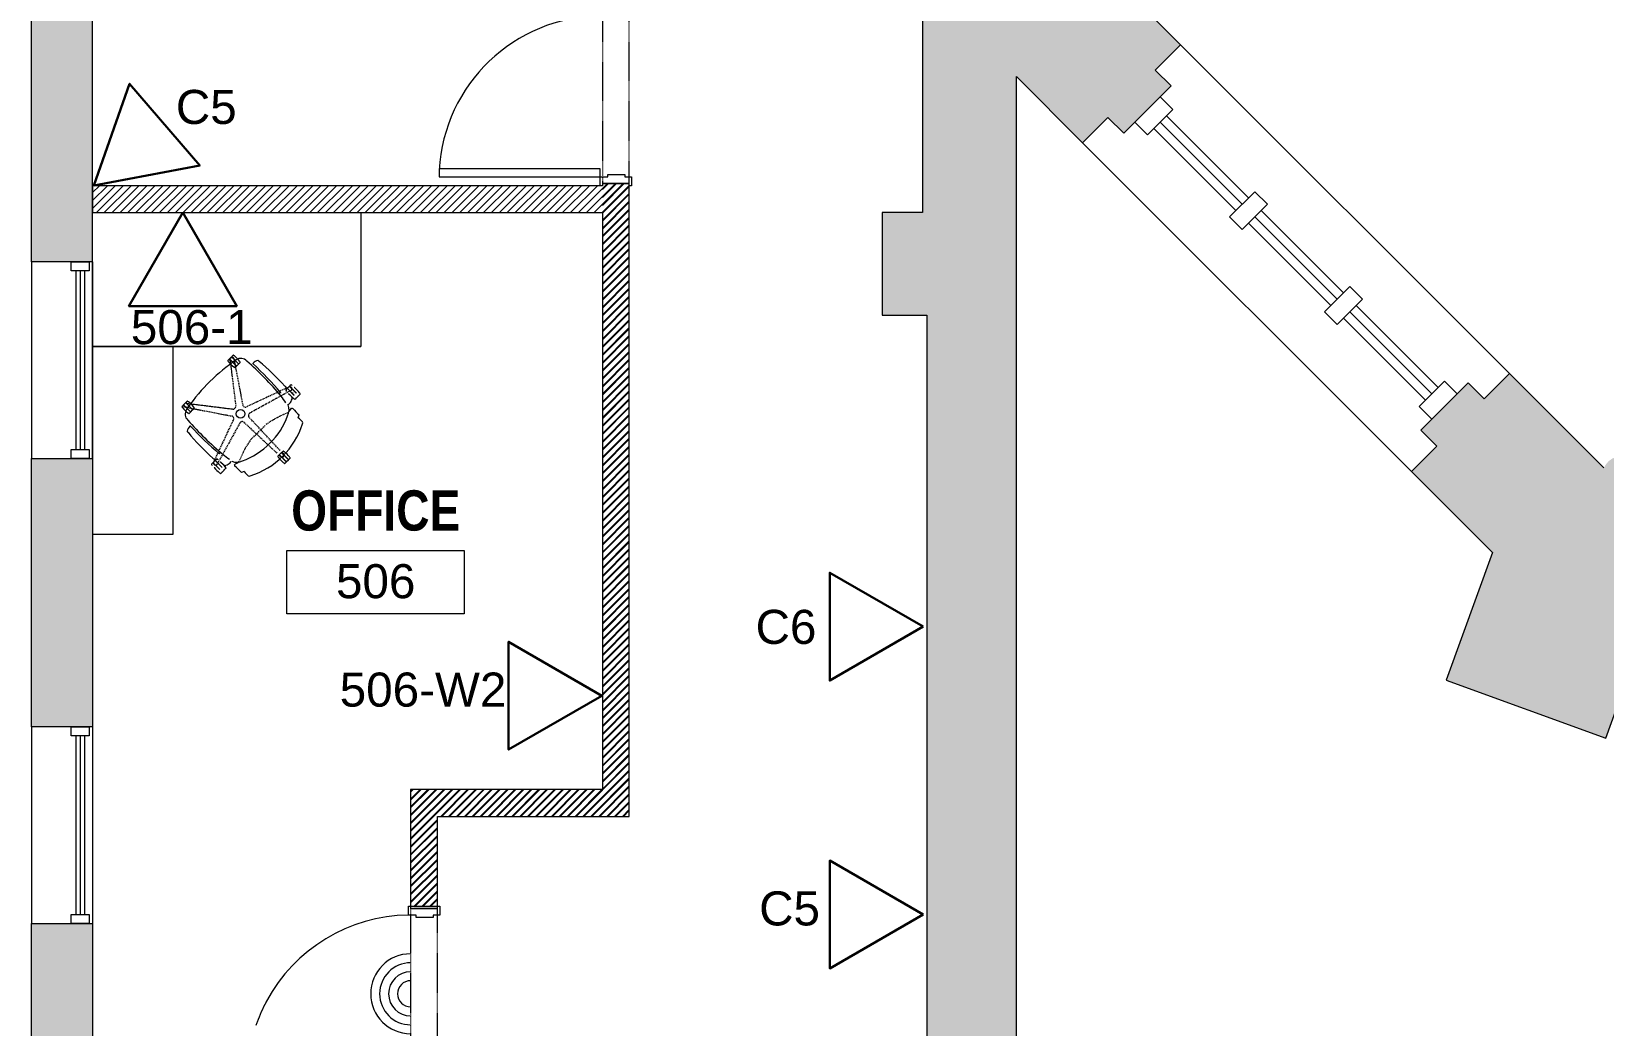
# Model space of a CAD drawing. Header units: inches. Extents: x 891 to 14187, y -1169 to 3232.
# Drawn here: x 4948 to 5299.6, y -364.6 to -142.2 of the extents above; entities that cross this region are included whole.
import ezdxf

# ---------------------------------------------------------------- set-up
doc = ezdxf.new("R2010")
doc.units = ezdxf.units.IN
doc.header["$MEASUREMENT"] = 0
doc.linetypes.add('IMPORT-IMPORT-HIDDEN', pattern=[0.375, 0.25, -0.125])
doc.linetypes.add('IMPORT-IMPORT-HIDDEN2', pattern=[0.1875, 0.125, -0.0625])
doc.layers.add('_DROPS_IDFS', color=7, linetype='Continuous')
for name, color, linetype, lineweight in [('_OPTEC_LAYER', 1, 'Continuous', 30), ('A-ANNO-RM TAG', 7, 'Continuous', 9), ('A-DOOR', 7, 'Continuous', 9), ('A-DOOR-HEAD', 7, 'IMPORT-IMPORT-HIDDEN2', 9), ('A-Furniture', 7, 'Continuous', 9), ('A-Hatch', 7, 'Continuous', 9), ('A-HATCH-1HR', 7, 'Continuous', 9), ('A-WALL-INT NEW', 7, 'Continuous', 9), ('EX-EXT-CORE', 7, 'Continuous', 9), ('EX-Windows', 7, 'Continuous', 9), ('MUC-LOW_WALL', 7, 'Continuous', 9), ('SPEAKER', 10, 'Continuous', 20)]:
    doc.layers.add(name, color=color, linetype=linetype, lineweight=lineweight)
doc.styles.add('Arial', font='arial.ttf', dxfattribs={"height": 7.623})
doc.styles.add('Arial Narrow_B', font='ARIALNB.TTF', dxfattribs={"height": 9})

# ---------------------------------------------------------------- blocks, each defined once
blk = doc.blocks.new('_DATA')
at = {"layer": '_DROPS_IDFS', "color": 1, "lineweight": 30}
blk.add_lwpolyline([(24.61, 42.64), (12.55, 21.75), (36.67, 21.75)], close=True, dxfattribs=at)

msp = doc.modelspace()

# ---------------------------------------------------------------- hatches: boundary and pattern name
at = {"layer": 'A-Hatch'}
h = msp.add_hatch(color=9, dxfattribs=at)
h.paths.add_polyline_path([(5136.6, -655.98), (5136.6, -612.48), (5126.84, -612.48), (5126.84, -596.07), (5124.81, -596.07), (5124.81, -593.82), (5110.76, -593.82), (5110.76, -621.48), (5080.6, -621.48), (5080.6, -655.98)])
h.paths.add_polyline_path([(5605.4, -622.48), (5610.02, -611.99), (5638.52, -611.99), (5638.52, -603.51), (5643.52, -603.51), (5643.52, -583.82), (5638.52, -583.82), (5638.52, -576.54), (5609.78, -576.54), (5610.14, -575.4), (5610.2, -574.22), (5609.95, -573.05), (5609.4, -572), (5608.6, -571.12), (5607.6, -570.47), (5606.47, -570.11), (5605.28, -570.05), (5604.12, -570.3), (5603.06, -570.84), (5602.18, -571.64), (5601.54, -572.64), (5592.98, -564.09), (5589.51, -567.55), (5585.98, -564.02), (5566.78, -583.22), (5580.21, -596.65), (5574.85, -611.36)])
h.paths.add_polyline_path([(5771.64, -622.48), (5802.19, -611.36), (5799.12, -602.93), (5819.51, -582.54), (5798.1, -561.13), (5794.56, -564.67), (5791.03, -561.13), (5780.42, -571.73), (5779.53, -570.86), (5778.43, -570.24), (5777.22, -569.92), (5775.96, -569.93), (5774.75, -570.25), (5773.66, -570.88), (5772.77, -571.77), (5772.14, -572.85), (5771.81, -574.07), (5771.8, -575.32), (5772.12, -576.54), (5738.52, -576.54), (5738.52, -583.82), (5733.52, -583.82), (5733.52, -603.51), (5738.52, -603.51), (5738.52, -611.99), (5767.02, -611.99)])
h.paths.add_polyline_path([(5124.81, -521.82), (5124.81, -520.48), (5192.84, -520.48), (5192.84, -492.48), (5168.3, -492.48), (5168.3, -152.26), (5183.09, -167.05), (5188.75, -161.39), (5192.28, -164.93), (5202.89, -154.32), (5199.35, -150.79), (5205.01, -145.13), (5184.04, -124.15), (5184.89, -123.7), (5185.62, -123.05), (5186.16, -122.24), (5186.49, -121.33), (5186.6, -120.36), (5186.47, -119.4), (5186.1, -118.5), (5185.54, -117.71), (5184.8, -117.08), (5183.93, -116.65), (5182.98, -116.44), (5182, -116.47), (5181.07, -116.73), (5181.07, -88.03), (5166.32, -77.7), (5166.32, -13.72), (5147.28, -13.72), (5147.28, -182.67), (5138.28, -182.67), (5138.28, -205.67), (5148.28, -205.67), (5148.28, -377.78), (5110.76, -377.78), (5110.76, -521.82)])
h.paths.add_polyline_path([(5503.14, -519.58), (5522.34, -500.38), (5518.93, -496.97), (5522.4, -493.5), (5510.59, -481.7), (5511.39, -480.93), (5511.98, -479.99), (5512.33, -478.94), (5512.41, -477.84), (5512.22, -476.75), (5511.78, -475.73), (5511.11, -474.85), (5510.24, -474.16), (5509.24, -473.7), (5508.15, -473.49), (5507.04, -473.55), (5505.98, -473.88), (5505.98, -461.88), (5498.48, -461.88), (5498.48, -456.88), (5482.27, -456.88), (5482.27, -461.88), (5473.93, -461.88), (5473.93, -490.37)])
h.paths.add_polyline_path([(5883.15, -518.9), (5901.62, -500.43), (5901.62, -421.5), (5895.62, -421.5), (5895.62, -415.5), (5881.12, -415.5), (5881.12, -421.5), (5875.01, -421.5), (5875.01, -473.55), (5873.8, -473.26), (5872.55, -473.28), (5871.35, -473.62), (5870.27, -474.26), (5869.4, -475.15), (5868.78, -476.24), (5868.46, -477.45), (5868.46, -478.7), (5868.78, -479.9), (5869.4, -480.99), (5870.27, -481.88), (5861.74, -490.42), (5865.27, -493.96), (5861.74, -497.49)])
h.paths.add_polyline_path([(5881.12, -315.5), (5895.62, -315.5), (5895.62, -309.5), (5901.62, -309.5), (5901.62, -264.42), (5933.08, -264.42), (5933.08, -258.42), (5939.08, -258.42), (5939.08, -249.92), (5933.08, -249.92), (5933.08, -243.82), (5906.76, -243.82), (5905.25, -242.6), (5903.6, -241.6), (5901.82, -240.85), (5900.8, -238.59), (5899.41, -236.55), (5897.68, -234.79), (5895.61, -233.32), (5893.43, -232.3), (5891.05, -231.65), (5888.59, -231.43), (5886.63, -231.43), (5884.17, -231.65), (5881.78, -232.3), (5879.55, -233.35), (5877.54, -234.79), (5875.81, -236.55), (5874.41, -238.59), (5873.4, -240.85), (5871.15, -241.86), (5869.11, -243.25), (5867.34, -244.98), (5865.91, -246.99), (5864.85, -249.23), (5864.21, -251.61), (5863.99, -254.07), (5863.99, -256.03), (5864.21, -258.49), (5864.85, -260.88), (5865.91, -263.11), (5867.34, -265.13), (5869.11, -266.85), (5871.15, -268.25), (5873.4, -269.26), (5874.1, -270.93), (5875.01, -272.49), (5875.01, -309.5), (5881.12, -309.5)])
h.paths.add_polyline_path([(5300.09, -300.29), (5308.03, -278.46), (5338.02, -278.46), (5338.02, -269.98), (5343.02, -269.98), (5343.02, -250.3), (5338.02, -250.3), (5338.02, -242.8), (5307.14, -242.8), (5307.4, -241.86), (5307.42, -240.89), (5307.21, -239.94), (5306.78, -239.07), (5306.15, -238.33), (5305.37, -237.76), (5304.46, -237.4), (5303.5, -237.27), (5302.53, -237.37), (5301.62, -237.7), (5300.82, -238.25), (5300.17, -238.97), (5299.71, -239.83), (5278.55, -218.67), (5272.89, -224.33), (5269.36, -220.79), (5258.75, -231.4), (5262.29, -234.93), (5256.63, -240.59), (5274.77, -258.73), (5264.38, -287.29)])
h.paths.add_polyline_path([(5498.48, -290.88), (5498.48, -285.88), (5505.98, -285.88), (5505.98, -248.29), (5507.01, -248.63), (5508.09, -248.69), (5509.15, -248.49), (5510.13, -248.03), (5510.96, -247.34), (5511.6, -246.47), (5512, -245.46), (5512.13, -244.39), (5512, -243.32), (5511.6, -242.31), (5510.96, -241.44), (5510.13, -240.75), (5509.15, -240.29), (5508.09, -240.08), (5507.01, -240.15), (5505.98, -240.48), (5505.98, -235.97), (5505.35, -235.97), (5504.57, -235.87), (5503.85, -235.57), (5503.23, -235.09), (5502.75, -234.47), (5502.45, -233.75), (5502.35, -232.68), (5502.35, -231.89), (5496.61, -231.89), (5497.13, -230.49), (5497.27, -228.99), (5497.03, -227.51), (5496.42, -226.14), (5495.49, -224.97), (5494.28, -224.07), (5492.89, -223.51), (5491.4, -223.32), (5489.92, -223.51), (5488.53, -224.07), (5487.32, -224.97), (5486.39, -226.14), (5485.78, -227.51), (5485.54, -228.99), (5485.68, -230.49), (5486.2, -231.89), (5481.19, -231.89), (5481.19, -233.17), (5481.08, -233.94), (5480.78, -234.67), (5480.31, -235.29), (5479.69, -235.76), (5478.96, -236.06), (5478.19, -236.17), (5475.61, -236.17), (5474.47, -236.36), (5473.42, -236.84), (5472.52, -237.56), (5471.83, -238.49), (5471.4, -239.57), (5471.26, -240.71), (5471.26, -242.8), (5442.02, -242.8), (5442.02, -250.3), (5437.02, -250.3), (5437.02, -269.98), (5442.02, -269.98), (5442.02, -278.46), (5473.93, -278.46), (5473.93, -285.88), (5482.27, -285.88), (5482.27, -290.88)])
h.paths.add_polyline_path([(5181.07, 30.28), (5181.07, 46.67), (5182, 46.42), (5182.98, 46.39), (5183.93, 46.6), (5184.8, 47.03), (5185.54, 47.66), (5186.1, 48.45), (5186.47, 49.35), (5186.6, 50.31), (5186.49, 51.28), (5186.16, 52.19), (5185.62, 53), (5184.89, 53.65), (5184.04, 54.1), (5205.01, 75.08), (5199.35, 80.73), (5202.89, 84.27), (5194.59, 92.57), (5191.05, 89.04), (5185.39, 94.69), (5184.3, 93.56), (5183.34, 92.32), (5182.04, 91.34), (5173.2, 82.5), (5173.2, 95.85), (5173.1, 96.56), (5173.2, 97.27), (5173.2, 99.28), (5155.33, 99.28), (5155.33, 76.22), (5147.28, 76.22), (5147.28, 30.28)])
h.paths.add_polyline_path([(5173.2, 143.28), (5173.2, 225.28), (5155.33, 225.28), (5155.33, 143.28)])
h.paths.add_polyline_path([(5173.2, 269.28), (5173.2, 386.53), (5208.05, 386.53), (5208.05, 400.5), (5154.3, 400.5), (5154.3, 391.5), (5155.33, 391.5), (5155.33, 269.28)])
h = msp.add_hatch(color=9, dxfattribs=at)
h.paths.add_polyline_path([(4961.64, -297.72), (4961.64, -237.72), (4947.97, -237.72), (4947.97, -297.72)])
h.paths.add_polyline_path([(4947.97, -89.72), (4961.64, -89.72), (4961.64, -1.72), (4947.97, -1.72)])
h.paths.add_polyline_path([(4947.97, 42.28), (4961.64, 42.28), (4961.64, 104.28), (4947.97, 104.28)])
h.paths.add_polyline_path([(4947.97, 148.28), (4961.64, 148.28), (4961.64, 206.28), (4947.97, 206.28)])
h.paths.add_polyline_path([(4947.97, 250.28), (4961.64, 250.28), (4961.64, 311.28), (4947.97, 311.28), (4947.97, 296.69)])
h = msp.add_hatch(color=9, dxfattribs=at)
h.paths.add_polyline_path([(4961.64, -390.72), (4961.64, -341.72), (4947.97, -341.72), (4947.97, -390.72), (4954.26, -390.72)])
h.paths.add_polyline_path([(4961.64, -193.72), (4961.64, -133.72), (4947.97, -133.72), (4947.97, -193.72)])

# ---------------------------------------------------------------- linework, layer by layer
at = {"layer": 'A-ANNO-RM TAG', "color": 8, "flags": 128}
msp.add_lwpolyline([(5005.11, -258.27), (5044.79, -258.27), (5044.79, -272.49), (5005.11, -272.49)], close=True, dxfattribs=at)
at = {"layer": 'A-DOOR', "color": 55, "lineweight": 13, "flags": 128}
msp.add_lwpolyline([(5075.18, -172.92), (5039.18, -172.92), (5039.18, -174.67), (5075.18, -174.67)], close=True, dxfattribs=at)
at = {"layer": 'A-DOOR', "color": 8, "flags": 128}
for points in [[(5075.18, -172.92), (5039.18, -172.92), (5039.18, -174.67), (5075.18, -174.67)], [(5081.68, -176.17), (5075.68, -176.17), (5075.68, -176.67), (5075.18, -176.67), (5075.18, -174.67), (5076.93, -174.67), (5076.93, -174.16), (5080.68, -174.16), (5080.68, -174.67), (5082.18, -174.67), (5082.18, -176.67), (5081.68, -176.67)], [(5032.29, -337.87), (5032.79, -337.87), (5032.79, -338.37), (5038.79, -338.37), (5038.79, -337.87), (5039.29, -337.87), (5039.29, -339.87), (5037.79, -339.87), (5037.79, -340.38), (5034.04, -340.38), (5034.04, -339.87), (5032.29, -339.87)]]:
    msp.add_lwpolyline(points, close=True, dxfattribs=at)
at = {"layer": 'A-DOOR', "color": 8}
for centre, start, end in [((5075.63, -175.17), 90.7047, 176.8701), ((5032.74, -376.36), 90.7047, 151.8471), ((5032.74, -376.36), 152.1734, 159.9014), ((5032.74, -376.36), 151.8471, 152.1734), ((5032.74, -376.36), 159.9014, 161.1494)]:
    msp.add_arc(centre, 36.5, start, end, dxfattribs=at)
at = {"layer": 'A-DOOR-HEAD', "color": 8, "flags": 128}
for points in [[(5081.68, -137.17), (5075.68, -137.17), (5075.68, -176.17), (5081.68, -176.17)], [(5038.79, -338.37), (5032.79, -338.37), (5032.79, -377.37), (5038.79, -377.37)]]:
    msp.add_lwpolyline(points, close=True, dxfattribs=at)
at = {"layer": 'A-Furniture', "color": 8}
for p, q in [((4961.64, -182.67), (5021.64, -182.67)), ((4961.64, -212.67), (4961.64, -182.67)), ((5021.64, -182.67), (5021.64, -212.67)), ((4961.64, -212.67), (5021.64, -212.67)), ((4979.64, -212.67), (4961.64, -212.67)), ((4961.64, -212.67), (4961.64, -254.67)), ((5021.64, -212.67), (4961.64, -212.67)), ((4979.64, -254.67), (4979.64, -212.67)), ((4992.21, -215.49), (4991.92, -215.78)), ((4992.05, -216.05), (4992.06, -216.04)), ((4993.79, -217), (4992.29, -215.49)), ((4992.3, -215.4), (4992.7, -215)), ((4992.31, -215.48), (4993.8, -216.97)), ((4992.35, -215.57), (4992.36, -215.62)), ((4992.79, -214.91), (4993.08, -214.62)), ((4994.3, -216.49), (4992.79, -214.99)), ((4994.27, -216.5), (4992.79, -215.01)), ((4993.23, -217.23), (4993.24, -217.22)), ((4993.29, -215.47), (4993.28, -215.42)), ((4993.36, -214.75), (4993.35, -214.76)), ((4993.79, -217.07), (4993.5, -217.36)), ((4993.89, -216.98), (4994.28, -216.59)), ((4994.38, -216.49), (4994.67, -216.2)), ((4994.53, -215.93), (4994.52, -215.94)), ((5005.73, -221.5), (5006.02, -221.21)), ((4982.52, -225.17), (4982.81, -224.88)), ((4983.09, -225.02), (4983.08, -225.03)), ((5003.72, -223), (5003.25, -223.13)), ((5005.14, -222.08), (5004.85, -222.37)), ((5006.73, -223.59), (5005.22, -222.08)), ((5005.24, -221.99), (5005.63, -221.59)), ((5005.25, -222.08), (5006.73, -223.56)), ((5005.48, -223.14), (5005.49, -223.13)), ((5005.56, -221.68), (5005.52, -221.7)), ((5007.21, -223.09), (5005.72, -221.6)), ((5007.23, -223.08), (5005.73, -221.58)), ((5006.44, -223.04), (5006.48, -223.01)), ((5006.66, -224.31), (5006.67, -224.3)), ((5006.78, -221.83), (5006.77, -221.84)), ((5007.22, -224.16), (5006.93, -224.45)), ((5007.31, -224.07), (5007.71, -223.67)), ((5007.8, -223.58), (5008.09, -223.29)), ((5007.96, -223.01), (5007.95, -223.02)), ((4981.94, -225.75), (4981.65, -226.04)), ((4981.79, -226.32), (4981.8, -226.31)), ((4983.53, -227.26), (4982.02, -225.75)), ((4982.03, -225.66), (4982.43, -225.26)), ((4982.04, -225.75), (4983.53, -227.24)), ((4984.03, -226.76), (4982.52, -225.25)), ((4984.01, -226.76), (4982.52, -225.27)), ((4982.66, -225.32), (4982.61, -225.31)), ((4982.96, -227.5), (4982.97, -227.49)), ((4983.53, -227.34), (4983.24, -227.63)), ((4983.62, -227.25), (4984.02, -226.85)), ((4984.11, -226.76), (4984.4, -226.47)), ((4984.27, -226.19), (4984.26, -226.2)), ((5007.65, -228.62), (5007.83, -227.97)), ((4988.53, -238.69), (4988.24, -238.98)), ((4990.12, -240.2), (4988.61, -238.69)), ((4988.63, -238.6), (4989.02, -238.2)), ((4988.64, -238.69), (4990.12, -240.17)), ((4989.11, -238.11), (4989.4, -237.82)), ((4990.62, -239.69), (4989.11, -238.19)), ((4990.6, -239.7), (4989.11, -238.21)), ((4990.03, -236.68), (4990.17, -236.21)), ((4990.17, -238.44), (4990.16, -238.45)), ((5003.36, -236.91), (5003.07, -237.2)), ((5003.21, -237.48), (5003.22, -237.47)), ((5004.95, -238.42), (5003.44, -236.91)), ((5003.46, -236.82), (5003.85, -236.42)), ((5003.47, -236.91), (5004.95, -238.4)), ((5005.43, -237.92), (5003.94, -236.43)), ((5003.95, -236.33), (5004.24, -236.04)), ((5005.45, -237.92), (5003.95, -236.41)), ((5004.32, -236.62), (5004.29, -236.59)), ((5004.39, -238.65), (5004.4, -238.64)), ((5004.51, -236.17), (5004.5, -236.18)), ((5004.95, -238.5), (5004.66, -238.79)), ((5005.04, -238.4), (5005.44, -238.01)), ((5005.53, -237.92), (5005.82, -237.63)), ((5005.69, -237.35), (5005.68, -237.36)), ((4988.87, -239.75), (4988.88, -239.74)), ((4990.05, -240.92), (4990.06, -240.91)), ((4990.61, -240.77), (4990.32, -241.06)), ((4990.7, -240.68), (4991.1, -240.28)), ((4991.19, -240.19), (4991.48, -239.9)), ((4991.35, -239.62), (4991.34, -239.63)), ((4995.58, -240.64), (4994.93, -240.81)), ((4961.64, -254.67), (4979.64, -254.67))]:
    msp.add_line(p, q, dxfattribs=at)
at = {"layer": 'A-Furniture', "color": 8, "linetype": 'IMPORT-IMPORT-HIDDEN'}
for p, q in [((4992.42, -215.95), (4993.68, -225.97)), ((4993.36, -215.97), (4995.23, -225.72)), ((5005.22, -221.87), (4996.08, -226.15)), ((5005.64, -222.69), (4996.8, -227.56)), ((4982.85, -226.3), (4992.76, -228.2)), ((4982.99, -225.39), (4993, -226.64)), ((5003.59, -235.91), (4996.61, -228.45)), ((4988.9, -238.18), (4993.21, -228.99)), ((4994.59, -229.76), (4989.72, -238.6)), ((4995.58, -229.66), (5002.9, -236.51)), ((4997.15, -233.36), (5000.38, -230.19))]:
    msp.add_line(p, q, dxfattribs=at)
at = {"layer": 'A-Furniture', "color": 8}
msp.add_circle((4994.75, -227.72), 0.978, dxfattribs=at)
for centre, radius, start, end in [((5016.96, -250.09), 41.51, 123.9195, 144.9457), ((4991.96, -215.82), 0.0547, 133.7499, 218.1893), ((4995.76, -213.03), 4.77, 216.3098, 219.2412), ((4997.39, -211.89), 6.77, 217.9463, 232.0537), ((4992.25, -215.53), 0.055, 43.8629, 136.1371), ((4992.35, -215.43), 0.064, 141.8202, 230.5884), ((4992.82, -215.52), 0.473, 11.4441, 186.5559), ((4992.82, -215.52), 0.475, 192.3123, 203.4074), ((4989.35, -216.33), 3.09, 6.8939, 11.5387), ((4992.74, -215.05), 0.064, 39.4116, 128.1798), ((4992.83, -214.95), 0.055, 133.8629, 226.1371), ((4993.12, -214.65), 0.0547, 51.8106, 136.2501), ((4990.33, -218.46), 4.77, 50.7587, 53.6902), ((4996.26, -213.52), 4.77, 230.7587, 233.6902), ((4992.82, -215.52), 0.475, 354.5926, 5.6877), ((5000.53, -214.58), 7.3, 187.7337, 191.0098), ((4989.19, -220.09), 6.77, 37.9463, 52.0537), ((4993.47, -217.33), 0.0547, 231.8107, 316.2501), ((4993.76, -217.03), 0.055, 313.8629, 46.1371), ((4994.82, -217.08), 1.77, 41.9957, 125.455), ((4993.85, -216.93), 0.064, 219.4116, 308.1798), ((4994.23, -216.55), 0.064, 321.8202, 50.5884), ((4994.34, -216.45), 0.055, 223.8629, 316.1371), ((4990.83, -218.96), 4.77, 36.3098, 39.2412), ((4994.63, -216.16), 0.0547, 313.7499, 38.1893), ((4950.53, -268.01), 69.25, 39.6845, 48.8126), ((4997.61, -216.46), 0.0937, 134.2537, 227.2873), ((4999.07, -217.8), 2.08, 102.7641, 137.3851), ((4947.94, -270.11), 73.01, 40.1847, 47.2049), ((4998.62, -215.9), 0.121, 50.1189, 94.9201), ((4976.02, -243.42), 35.73, 50.2993, 50.6047), ((4998.69, -216.08), 0.215, 31.4903, 44.7927), ((4959.25, -263.08), 61.56, 42.436, 49.9339), ((5005.76, -221.54), 0.055, 133.8629, 226.1371), ((5006.05, -221.25), 0.0547, 51.8106, 136.2501), ((5003.26, -225.05), 4.77, 50.7587, 53.6902), ((4982.85, -224.92), 0.0547, 51.8106, 136.2501), ((4980.06, -228.72), 4.77, 50.7587, 53.6902), ((4978.92, -230.36), 6.77, 37.9463, 52.0537), ((4995.35, -231.11), 11.2, 31.6429, 40.8215), ((4990.96, -234.13), 18.63, 41.1694, 42.5251), ((5004.89, -222.41), 0.0547, 133.7499, 218.1893), ((5008.69, -219.62), 4.77, 216.3098, 219.2412), ((5007.58, -222.58), 2.62, 167.0296, 177.8516), ((5005.31, -222.55), 0.361, 170.4336, 213.798), ((5004.9, -221.96), 0.126, 345.6397, 49.8026), ((5005.18, -222.12), 0.055, 43.8629, 136.1371), ((5003.74, -218.72), 3.48, 295.1587, 299.2894), ((5005.29, -222.03), 0.064, 141.8202, 230.5884), ((5005.76, -222.11), 0.475, 120.3965, 131.4075), ((5010.82, -218.97), 6.77, 217.9463, 232.0537), ((5010.82, -218.97), 6.77, 217.9463, 232.0537), ((5002.77, -226.42), 4.2, 33.3641, 49.406), ((5005.76, -222.11), 0.473, 299.4441, 114.5559), ((5005.67, -221.64), 0.064, 39.4116, 128.1798), ((5004, -223.75), 2.37, 315.5067, 343.6705), ((5007.94, -226.5), 3.78, 114.8746, 118.6767), ((5005.72, -224.27), 0.574, 344.7909, 14.9893), ((5006.25, -222.6), 0.475, 282.5926, 293.6781), ((5009.69, -220.61), 4.77, 230.7587, 233.6902), ((5002.62, -227.17), 6.77, 37.9463, 52.0537), ((5006.89, -224.41), 0.0547, 231.8107, 316.2501), ((5007.18, -224.12), 0.055, 313.8629, 46.1371), ((5007.28, -224.01), 0.064, 219.4116, 308.1798), ((5007.66, -223.63), 0.064, 321.8202, 50.5884), ((5007.76, -223.54), 0.055, 223.8629, 316.1371), ((5004.25, -226.04), 4.77, 36.3098, 39.2412), ((5008.06, -223.25), 0.0547, 313.7499, 38.1893), ((4981.69, -226.08), 0.0547, 133.7499, 218.1893), ((4985.49, -223.29), 4.77, 216.3098, 219.2412), ((4987.13, -222.16), 6.77, 217.9463, 232.0537), ((4981.98, -225.79), 0.055, 43.8629, 136.1371), ((4982.08, -225.7), 0.064, 141.8202, 230.5884), ((4982.55, -225.78), 0.473, 83.4441, 258.5559), ((4984.11, -227.79), 1.77, 144.545, 228.0043), ((4982.47, -225.31), 0.064, 39.4116, 128.1798), ((4982.56, -225.21), 0.055, 133.8629, 226.1371), ((4982.55, -225.78), 0.475, 264.2895, 275.4074), ((4982.16, -229.92), 3.69, 79.2767, 83.1719), ((4982.55, -225.78), 0.475, 66.5926, 77.7105), ((4989.14, -230.26), 7.35, 146.8914, 151.5687), ((4983.42, -221.97), 3.45, 258.6905, 262.8614), ((4985.99, -223.79), 4.77, 230.7587, 233.6902), ((4983.2, -227.59), 0.0547, 231.8107, 316.2501), ((4983.58, -227.2), 0.064, 219.4116, 308.1798), ((4983.49, -227.3), 0.055, 313.8629, 46.1371), ((4983.97, -226.81), 0.064, 321.8202, 50.5884), ((4984.07, -226.72), 0.055, 223.8629, 316.1371), ((4980.56, -229.22), 4.77, 36.3098, 39.2412), ((4984.36, -226.43), 0.0547, 313.7499, 38.1893), ((4989.77, -222.53), 16.49, 314.5078, 340.1305), ((5002.71, -226.82), 2.88, 332.8544, 22.22), ((4976.31, -203.69), 37.52, 320.602, 322.7257), ((5003.4, -222.16), 3.98, 298.8802, 305.1836), ((5006.69, -225.58), 0.981, 237.8269, 255.3364), ((5027.05, -207.97), 27.74, 222.0065, 226.1401), ((4984.84, -232.03), 2.08, 132.6149, 167.2359), ((4982.94, -231.58), 0.121, 175.0798, 219.8811), ((5010.45, -208.99), 35.73, 219.3953, 219.7007), ((5035.05, -183.5), 69.25, 221.1874, 230.3155), ((4983.12, -231.66), 0.215, 225.2073, 238.5097), ((5030.11, -192.22), 61.56, 220.0661, 227.564), ((4983.5, -230.57), 0.0937, 42.7127, 135.7463), ((5037.15, -180.9), 73.01, 222.7951, 229.8153), ((4991.55, -224.51), 17.9, 287.3234, 342.3714), ((5003.23, -234.39), 7.28, 42.0744, 52.506), ((5008.19, -229.71), 0.473, 332.3866, 23.3452), ((4989.56, -222.73), 16.49, 289.8695, 315.4922), ((4988.28, -239.02), 0.0547, 133.7499, 218.1893), ((4992.08, -236.23), 4.77, 216.3098, 219.2412), ((4988.57, -238.73), 0.055, 43.8629, 136.1371), ((5001.17, -223.92), 18.63, 227.4749, 228.8306), ((4988.68, -238.64), 0.064, 141.8202, 230.5884), ((4989.15, -238.72), 0.474, 152.7386, 336.1394), ((4989.08, -238.67), 0.392, 138.0046, 154.9179), ((4988.15, -237.94), 0.795, 323.6984, 341.8535), ((4989, -237.86), 0.126, 220.1974, 284.3603), ((4989.06, -238.25), 0.064, 39.4116, 128.1798), ((4989.62, -240.54), 2.62, 92.1484, 102.9704), ((4989.15, -238.15), 0.055, 133.8629, 226.1371), ((4989.44, -237.86), 0.0547, 51.8106, 136.2501), ((4986.65, -241.66), 4.77, 50.7587, 53.6902), ((4989.58, -238.27), 0.361, 56.202, 99.5664), ((4986.01, -243.79), 6.77, 37.9463, 52.0537), ((4993.46, -235.74), 4.2, 220.594, 236.6359), ((4998.15, -228.31), 11.2, 229.1785, 238.3571), ((4990.79, -236.96), 2.37, 286.3295, 314.4933), ((4989.19, -236.36), 3.98, 324.8164, 331.1198), ((4993.85, -235.67), 2.88, 247.78, 297.1456), ((4970.65, -209.29), 37.52, 307.2743, 309.398), ((5003.11, -237.24), 0.0547, 133.7499, 218.1893), ((5006.91, -234.45), 4.77, 216.3098, 219.2412), ((5008.55, -233.31), 6.77, 217.9463, 232.0537), ((5003.4, -236.95), 0.055, 43.8629, 136.1371), ((4998.11, -242.47), 7.6, 44.1988, 45.9812), ((5003.51, -236.86), 0.064, 141.8202, 230.5884), ((5003.53, -237.21), 0.0497, 32.502, 45.1744), ((5003.98, -236.94), 0.473, 227.4441, 42.5559), ((5003.89, -236.47), 0.064, 39.4116, 128.1798), ((5003.98, -236.37), 0.055, 133.8629, 226.1371), ((5005.02, -235.58), 1.24, 221.2086, 230.0152), ((5003.98, -236.94), 0.476, 48.4039, 59.4705), ((5004.28, -236.08), 0.0547, 51.8106, 136.2501), ((5001.48, -239.88), 4.77, 50.7587, 53.6902), ((5007.41, -234.95), 4.77, 230.7587, 233.6902), ((5000.35, -241.51), 6.77, 37.9463, 52.0537), ((5004.62, -238.75), 0.0547, 231.8107, 316.2501), ((5005, -238.35), 0.064, 219.4116, 308.1798), ((5004.91, -238.46), 0.055, 313.8629, 46.1371), ((5005.39, -237.97), 0.064, 321.8202, 50.5884), ((5005.49, -237.88), 0.055, 223.8629, 316.1371), ((5001.98, -240.38), 4.77, 36.3098, 39.2412), ((5005.78, -237.59), 0.0547, 313.7499, 38.1893), ((4994.21, -235.58), 6.77, 217.9463, 232.0537), ((4993.07, -237.22), 4.77, 230.7587, 233.6902), ((4990.28, -241.02), 0.0547, 231.8107, 316.2501), ((4990.57, -240.73), 0.055, 313.8629, 46.1371), ((4990.66, -240.63), 0.064, 219.4116, 308.1798), ((4991.05, -240.24), 0.064, 321.8202, 50.5884), ((4991.15, -240.15), 0.055, 223.8629, 316.1371), ((4991.3, -238.69), 0.574, 255.0107, 285.2091), ((4987.64, -242.65), 4.77, 36.3098, 39.2412), ((4991.45, -239.86), 0.0547, 313.7499, 38.1893), ((4992.54, -239.67), 0.981, 14.6636, 32.1731), ((4974.92, -260.03), 27.74, 43.8599, 47.9935), ((5001.35, -236.21), 7.28, 217.4939, 227.9256), ((4996.66, -241.17), 0.473, 246.6548, 297.6134)]:
    msp.add_arc(centre, radius, start, end, dxfattribs=at)
at = {"layer": 'A-Furniture', "color": 8, "linetype": 'IMPORT-IMPORT-HIDDEN'}
for centre, radius, start, end in [((4992.64, -228.79), 0.609, 341.5543, 78.5573), ((4993.07, -226.04), 0.609, 263.4428, 6.5572), ((4995.83, -225.6), 0.609, 191.4428, 294.5572), ((4997.1, -228.09), 0.609, 119.4427, 216.4457), ((5011.93, -245.52), 19.19, 110.2024, 127.0015), ((4995.13, -230.07), 0.613, 41.6051, 150.3885), ((5012.47, -244.91), 19.19, 142.9985, 159.7976)]:
    msp.add_arc(centre, radius, start, end, dxfattribs=at)
at = {"layer": 'A-HATCH-1HR', "color": 8}
for p, q in [((4961.64, -178.22), (4963.18, -176.67)), ((4961.64, -179.99), (4964.95, -176.67)), ((4961.64, -181.75), (4966.72, -176.67)), ((4962.49, -182.67), (4968.49, -176.67)), ((4964.25, -182.67), (4970.25, -176.67)), ((4966.02, -182.67), (4972.02, -176.67)), ((4967.79, -182.67), (4973.79, -176.67)), ((4969.56, -182.67), (4975.56, -176.67)), ((4971.33, -182.67), (4977.33, -176.67)), ((4973.09, -182.67), (4979.09, -176.67)), ((4974.86, -182.67), (4980.86, -176.67)), ((4976.63, -182.67), (4982.63, -176.67)), ((4978.4, -182.67), (4984.4, -176.67)), ((4980.16, -182.67), (4986.16, -176.67)), ((4981.93, -182.67), (4987.93, -176.67)), ((4983.7, -182.67), (4989.7, -176.67)), ((4985.47, -182.67), (4991.47, -176.67)), ((4987.24, -182.67), (4993.24, -176.67)), ((4989, -182.67), (4995, -176.67)), ((4990.77, -182.67), (4996.77, -176.67)), ((4992.54, -182.67), (4998.54, -176.67)), ((4994.31, -182.67), (5000.31, -176.67)), ((4996.07, -182.67), (5002.07, -176.67)), ((4997.84, -182.67), (5003.84, -176.67)), ((4999.61, -182.67), (5005.61, -176.67)), ((5001.38, -182.67), (5007.38, -176.67)), ((5003.15, -182.67), (5009.15, -176.67)), ((5004.91, -182.67), (5010.91, -176.67)), ((5006.68, -182.67), (5012.68, -176.67)), ((5008.45, -182.67), (5014.45, -176.67)), ((5010.22, -182.67), (5016.22, -176.67)), ((5011.98, -182.67), (5017.98, -176.67)), ((5013.75, -182.67), (5019.75, -176.67)), ((5015.52, -182.67), (5021.52, -176.67)), ((5017.29, -182.67), (5023.29, -176.67)), ((5019.05, -182.67), (5025.05, -176.67)), ((5020.82, -182.67), (5026.82, -176.67)), ((5022.59, -182.67), (5028.59, -176.67)), ((5024.36, -182.67), (5030.36, -176.67)), ((5026.13, -182.67), (5032.13, -176.67)), ((5027.89, -182.67), (5033.89, -176.67)), ((5029.66, -182.67), (5035.66, -176.67)), ((5031.43, -182.67), (5037.43, -176.67)), ((5033.2, -182.67), (5039.2, -176.67)), ((5034.96, -182.67), (5040.96, -176.67)), ((5036.73, -182.67), (5042.73, -176.67)), ((5038.5, -182.67), (5044.5, -176.67)), ((5040.27, -182.67), (5046.27, -176.67)), ((5042.04, -182.67), (5048.04, -176.67)), ((5043.8, -182.67), (5049.8, -176.67)), ((5045.57, -182.67), (5051.57, -176.67)), ((5047.34, -182.67), (5053.34, -176.67)), ((5049.11, -182.67), (5055.11, -176.67)), ((5050.87, -182.67), (5056.87, -176.67)), ((5052.64, -182.67), (5058.64, -176.67)), ((5054.41, -182.67), (5060.41, -176.67)), ((5056.18, -182.67), (5062.18, -176.67)), ((5057.95, -182.67), (5063.95, -176.67)), ((5059.71, -182.67), (5065.71, -176.67)), ((5061.48, -182.67), (5067.48, -176.67)), ((5063.25, -182.67), (5069.25, -176.67)), ((5065.02, -182.67), (5071.02, -176.67)), ((5066.78, -182.67), (5072.78, -176.67)), ((5068.55, -182.67), (5074.55, -176.67)), ((5070.32, -182.67), (5076.82, -176.17)), ((5072.09, -182.67), (5078.59, -176.17)), ((5073.86, -182.67), (5080.36, -176.17)), ((5075.62, -182.67), (5081.68, -176.61)), ((5075.68, -177.53), (5077.05, -176.17)), ((5075.68, -179.3), (5078.81, -176.17)), ((5075.68, -181.07), (5080.58, -176.17)), ((5075.68, -182.84), (5081.68, -176.84)), ((5075.68, -184.38), (5081.68, -178.38)), ((5075.68, -184.6), (5081.68, -178.6)), ((5075.68, -186.15), (5081.68, -180.15)), ((5075.68, -186.37), (5081.68, -180.37)), ((5075.68, -187.92), (5081.68, -181.92)), ((5075.68, -188.14), (5081.68, -182.14)), ((5075.68, -189.68), (5081.68, -183.68)), ((5075.68, -189.91), (5081.68, -183.91)), ((5075.68, -191.45), (5081.68, -185.45)), ((5075.68, -191.68), (5081.68, -185.68)), ((5075.68, -193.22), (5081.68, -187.22)), ((5075.68, -193.44), (5081.68, -187.44)), ((5075.68, -194.99), (5081.68, -188.99)), ((5075.68, -195.21), (5081.68, -189.21)), ((5075.68, -196.75), (5081.68, -190.75)), ((5075.68, -196.98), (5081.68, -190.98)), ((5075.68, -198.52), (5081.68, -192.52)), ((5075.68, -198.75), (5081.68, -192.75)), ((5075.68, -200.29), (5081.68, -194.29)), ((5075.68, -200.51), (5081.68, -194.51)), ((5075.68, -202.06), (5081.68, -196.06)), ((5075.68, -202.28), (5081.68, -196.28)), ((5075.68, -203.83), (5081.68, -197.83)), ((5075.68, -204.05), (5081.68, -198.05)), ((5075.68, -205.59), (5081.68, -199.59)), ((5075.68, -205.82), (5081.68, -199.82)), ((5075.68, -207.36), (5081.68, -201.36)), ((5075.68, -207.59), (5081.68, -201.59)), ((5075.68, -209.13), (5081.68, -203.13)), ((5075.68, -209.35), (5081.68, -203.35)), ((5075.68, -210.9), (5081.68, -204.9)), ((5075.68, -211.12), (5081.68, -205.12)), ((5075.68, -212.66), (5081.68, -206.66)), ((5075.68, -212.89), (5081.68, -206.89)), ((5075.68, -214.43), (5081.68, -208.43)), ((5075.68, -214.66), (5081.68, -208.66)), ((5075.68, -216.2), (5081.68, -210.2)), ((5075.68, -216.42), (5081.68, -210.42)), ((5075.68, -217.97), (5081.68, -211.97)), ((5075.68, -218.19), (5081.68, -212.19)), ((5075.68, -219.73), (5081.68, -213.73)), ((5075.68, -219.96), (5081.68, -213.96)), ((5075.68, -221.5), (5081.68, -215.5)), ((5075.68, -221.73), (5081.68, -215.73)), ((5075.68, -223.27), (5081.68, -217.27)), ((5075.68, -223.5), (5081.68, -217.5)), ((5075.68, -225.04), (5081.68, -219.04)), ((5075.68, -225.26), (5081.68, -219.26)), ((5075.68, -226.81), (5081.68, -220.81)), ((5075.68, -227.03), (5081.68, -221.03)), ((5075.68, -228.57), (5081.68, -222.57)), ((5075.68, -228.8), (5081.68, -222.8)), ((5075.68, -230.34), (5081.68, -224.34)), ((5075.68, -230.57), (5081.68, -224.57)), ((5075.68, -232.11), (5081.68, -226.11)), ((5075.68, -232.33), (5081.68, -226.33)), ((5075.68, -233.88), (5081.68, -227.88)), ((5075.68, -234.1), (5081.68, -228.1)), ((5075.68, -235.64), (5081.68, -229.64)), ((5075.68, -235.87), (5081.68, -229.87)), ((5075.68, -237.41), (5081.68, -231.41)), ((5075.68, -237.64), (5081.68, -231.64)), ((5075.68, -239.18), (5081.68, -233.18)), ((5075.68, -239.41), (5081.68, -233.41)), ((5075.68, -240.95), (5081.68, -234.95)), ((5075.68, -241.17), (5081.68, -235.17)), ((5075.68, -242.72), (5081.68, -236.72)), ((5075.68, -242.94), (5081.68, -236.94)), ((5075.68, -244.48), (5081.68, -238.48)), ((5075.68, -244.71), (5081.68, -238.71)), ((5075.68, -246.25), (5081.68, -240.25)), ((5075.68, -246.48), (5081.68, -240.48)), ((5075.68, -248.02), (5081.68, -242.02)), ((5075.68, -248.24), (5081.68, -242.24)), ((5075.68, -249.79), (5081.68, -243.79)), ((5075.68, -250.01), (5081.68, -244.01)), ((5075.68, -251.55), (5081.68, -245.55)), ((5075.68, -251.78), (5081.68, -245.78)), ((5075.68, -253.32), (5081.68, -247.32)), ((5075.68, -253.55), (5081.68, -247.55)), ((5075.68, -255.09), (5081.68, -249.09)), ((5075.68, -255.32), (5081.68, -249.32)), ((5075.68, -256.86), (5081.68, -250.86)), ((5075.68, -257.08), (5081.68, -251.08)), ((5075.68, -258.63), (5081.68, -252.63)), ((5075.68, -258.85), (5081.68, -252.85)), ((5075.68, -260.39), (5081.68, -254.39)), ((5075.68, -260.62), (5081.68, -254.62)), ((5075.68, -262.16), (5081.68, -256.16)), ((5075.68, -262.39), (5081.68, -256.39)), ((5075.68, -263.93), (5081.68, -257.93)), ((5075.68, -264.15), (5081.68, -258.15)), ((5075.68, -265.7), (5081.68, -259.7)), ((5075.68, -265.92), (5081.68, -259.92)), ((5075.68, -267.46), (5081.68, -261.46)), ((5075.68, -267.69), (5081.68, -261.69)), ((5075.68, -269.23), (5081.68, -263.23)), ((5075.68, -269.46), (5081.68, -263.46)), ((5075.68, -271), (5081.68, -265)), ((5075.68, -271.23), (5081.68, -265.23)), ((5075.68, -272.77), (5081.68, -266.77)), ((5075.68, -272.99), (5081.68, -266.99)), ((5075.68, -274.54), (5081.68, -268.54)), ((5075.68, -274.76), (5081.68, -268.76)), ((5075.68, -276.3), (5081.68, -270.3)), ((5075.68, -276.53), (5081.68, -270.53)), ((5075.68, -278.07), (5081.68, -272.07)), ((5075.68, -278.3), (5081.68, -272.3)), ((5075.68, -279.84), (5081.68, -273.84)), ((5075.68, -280.06), (5081.68, -274.06)), ((5075.68, -281.61), (5081.68, -275.61)), ((5075.68, -281.83), (5081.68, -275.83)), ((5075.68, -283.37), (5081.68, -277.37)), ((5075.68, -283.6), (5081.68, -277.6)), ((5075.68, -285.14), (5081.68, -279.14)), ((5075.68, -285.37), (5081.68, -279.37)), ((5075.68, -286.91), (5081.68, -280.91)), ((5075.68, -287.14), (5081.68, -281.14)), ((5075.68, -288.68), (5081.68, -282.68)), ((5075.68, -288.9), (5081.68, -282.9)), ((5075.68, -290.45), (5081.68, -284.45)), ((5075.68, -290.67), (5081.68, -284.67)), ((5075.68, -292.21), (5081.68, -286.21)), ((5075.68, -292.44), (5081.68, -286.44)), ((5075.68, -293.98), (5081.68, -287.98)), ((5075.68, -294.21), (5081.68, -288.21)), ((5075.68, -295.75), (5081.68, -289.75)), ((5075.68, -295.97), (5081.68, -289.97)), ((5075.68, -297.52), (5081.68, -291.52)), ((5075.68, -297.74), (5081.68, -291.74)), ((5075.68, -299.28), (5081.68, -293.28)), ((5075.68, -299.51), (5081.68, -293.51)), ((5075.68, -301.05), (5081.68, -295.05)), ((5075.68, -301.28), (5081.68, -295.28)), ((5075.68, -302.82), (5081.68, -296.82)), ((5075.68, -303.05), (5081.68, -297.05)), ((5075.68, -304.59), (5081.68, -298.59)), ((5075.68, -304.81), (5081.68, -298.81)), ((5075.68, -306.36), (5081.68, -300.36)), ((5075.68, -306.58), (5081.68, -300.58)), ((5075.68, -308.12), (5081.68, -302.12)), ((5075.68, -308.35), (5081.68, -302.35)), ((5069.79, -317.78), (5081.68, -305.88)), ((5075.68, -309.89), (5081.68, -303.89)), ((5075.68, -310.12), (5081.68, -304.12)), ((5075.68, -311.66), (5081.68, -305.66)), ((5071.33, -317.78), (5081.68, -307.43)), ((5071.56, -317.78), (5081.68, -307.65)), ((5073.1, -317.78), (5081.68, -309.19)), ((5073.33, -317.78), (5081.68, -309.42)), ((5032.79, -312.13), (5033.14, -311.78)), ((5032.79, -313.89), (5034.91, -311.78)), ((5032.79, -315.66), (5036.67, -311.78)), ((5032.79, -317.43), (5038.44, -311.78)), ((5032.79, -319.2), (5040.21, -311.78)), ((5032.79, -320.96), (5041.98, -311.78)), ((5032.79, -322.73), (5043.75, -311.78)), ((5032.79, -312.35), (5033.36, -311.78)), ((5032.79, -314.12), (5035.13, -311.78)), ((5032.79, -315.89), (5036.9, -311.78)), ((5032.79, -317.65), (5038.67, -311.78)), ((5032.79, -319.42), (5040.44, -311.78)), ((5032.79, -321.19), (5042.2, -311.78)), ((5032.79, -322.96), (5043.97, -311.78)), ((5039.51, -317.78), (5045.51, -311.78)), ((5039.74, -317.78), (5045.74, -311.78)), ((5041.28, -317.78), (5047.28, -311.78)), ((5041.51, -317.78), (5047.51, -311.78)), ((5043.05, -317.78), (5049.05, -311.78)), ((5043.27, -317.78), (5049.27, -311.78)), ((5044.82, -317.78), (5050.82, -311.78)), ((5045.04, -317.78), (5051.04, -311.78)), ((5046.58, -317.78), (5052.58, -311.78)), ((5046.81, -317.78), (5052.81, -311.78)), ((5048.35, -317.78), (5054.35, -311.78)), ((5048.58, -317.78), (5054.58, -311.78)), ((5050.12, -317.78), (5056.12, -311.78)), ((5050.35, -317.78), (5056.35, -311.78)), ((5051.89, -317.78), (5057.89, -311.78)), ((5052.11, -317.78), (5058.11, -311.78)), ((5053.66, -317.78), (5059.66, -311.78)), ((5053.88, -317.78), (5059.88, -311.78)), ((5055.42, -317.78), (5061.42, -311.78)), ((5055.65, -317.78), (5061.65, -311.78)), ((5057.19, -317.78), (5063.19, -311.78)), ((5057.42, -317.78), (5063.42, -311.78)), ((5058.96, -317.78), (5064.96, -311.78)), ((5059.18, -317.78), (5065.18, -311.78)), ((5060.73, -317.78), (5066.73, -311.78)), ((5060.95, -317.78), (5066.95, -311.78)), ((5062.49, -317.78), (5068.49, -311.78)), ((5062.72, -317.78), (5068.72, -311.78)), ((5064.26, -317.78), (5070.26, -311.78)), ((5064.49, -317.78), (5070.49, -311.78)), ((5066.03, -317.78), (5072.03, -311.78)), ((5066.26, -317.78), (5072.26, -311.78)), ((5067.8, -317.78), (5073.8, -311.78)), ((5068.02, -317.78), (5074.02, -311.78)), ((5069.57, -317.78), (5075.57, -311.78)), ((5074.87, -317.78), (5081.68, -310.96)), ((5075.09, -317.78), (5081.68, -311.19)), ((5076.64, -317.78), (5081.68, -312.73)), ((5076.86, -317.78), (5081.68, -312.96)), ((5078.4, -317.78), (5081.68, -314.5)), ((5078.63, -317.78), (5081.68, -314.72)), ((5080.17, -317.78), (5081.68, -316.27)), ((5032.79, -324.5), (5038.79, -318.5)), ((5032.79, -324.72), (5038.79, -318.72)), ((5080.4, -317.78), (5081.68, -316.49)), ((5032.79, -326.27), (5038.79, -320.27)), ((5032.79, -326.49), (5038.79, -320.49)), ((5032.79, -328.04), (5038.79, -322.04)), ((5032.79, -328.26), (5038.79, -322.26)), ((5032.79, -329.8), (5038.79, -323.8)), ((5032.79, -330.03), (5038.79, -324.03)), ((5032.79, -331.57), (5038.79, -325.57)), ((5032.79, -331.8), (5038.79, -325.8)), ((5032.79, -333.34), (5038.79, -327.34)), ((5032.79, -333.56), (5038.79, -327.56)), ((5032.79, -335.11), (5038.79, -329.11)), ((5032.79, -335.33), (5038.79, -329.33)), ((5032.79, -336.87), (5038.79, -330.87)), ((5032.79, -337.1), (5038.79, -331.1)), ((5033.57, -337.87), (5038.79, -332.64)), ((5033.79, -337.87), (5038.79, -332.87)), ((5035.33, -337.87), (5038.79, -334.41)), ((5035.56, -337.87), (5038.79, -334.63)), ((5037.1, -337.87), (5038.79, -336.18)), ((5037.33, -337.87), (5038.79, -336.4))]:
    msp.add_line(p, q, dxfattribs=at)
at = {"layer": 'A-WALL-INT NEW', "color": 8}
for p, q in [((4961.64, -176.67), (4961.64, -182.67)), ((5075.68, -176.67), (4961.64, -176.67)), ((5075.68, -176.17), (5081.68, -176.17)), ((5081.68, -176.17), (5075.68, -176.17)), ((5075.68, -176.17), (5075.68, -176.67)), ((5081.68, -317.78), (5081.68, -176.17)), ((4961.64, -182.67), (5075.68, -182.67)), ((5075.68, -182.67), (5075.68, -311.78)), ((5075.68, -311.78), (5032.79, -311.78)), ((5032.79, -311.78), (5032.79, -337.87)), ((5038.79, -337.87), (5038.79, -317.78)), ((5038.79, -317.78), (5081.68, -317.78)), ((5032.79, -337.87), (5038.79, -337.87))]:
    msp.add_line(p, q, dxfattribs=at)
at = {"layer": 'EX-EXT-CORE', "color": 8}
for p, q in [((5205.01, -145.13), (5278.55, -218.67)), ((4947.97, -193.72), (4947.97, -237.72)), ((4947.97, -297.72), (4947.97, -341.72))]:
    msp.add_line(p, q, dxfattribs=at)
at = {"layer": 'EX-EXT-CORE', "color": 8, "flags": 128}
for points in [[(4961.64, -193.72), (4961.64, -182.67), (4961.64, -133.72), (4961.64, -89.72), (4947.97, -89.72), (4947.97, -1.72), (4961.64, -1.72), (4961.64, -89.72)], [(5166.32, -13.72), (5147.28, -13.72), (5147.28, -182.67), (5138.28, -182.67), (5138.28, -205.67), (5148.28, -205.67), (5148.28, -377.78), (5100.56, -377.78), (5100.56, -383.78), (5110.76, -383.78)], [(5184.04, -124.15), (5205.01, -145.13), (5199.35, -150.79), (5202.89, -154.32), (5192.28, -164.93), (5188.75, -161.39), (5183.09, -167.05), (5256.63, -240.59), (5274.77, -258.73), (5264.38, -287.29), (5300.09, -300.29), (5308.03, -278.46), (5338.02, -278.46)], [(4961.64, -237.72), (4961.64, -297.72), (4947.97, -297.72), (4947.97, -237.72), (4961.64, -237.72), (4961.64, -193.72), (4947.97, -193.72), (4947.97, -133.72), (4961.64, -133.72)], [(5110.76, -521.82), (5124.81, -521.82), (5124.81, -520.48), (5192.84, -520.48), (5192.84, -492.48), (5168.3, -492.48), (5168.3, -152.26), (5183.09, -167.05)], [(5256.63, -240.59), (5262.29, -234.93), (5258.75, -231.4), (5269.36, -220.79), (5272.89, -224.33), (5278.55, -218.67), (5299.71, -239.83)], [(4961.64, -297.72), (4961.64, -341.72), (4961.64, -383.78), (5064.56, -383.78), (5064.56, -377.78)], [(4961.64, -383.78), (4961.64, -390.72), (4947.97, -390.72), (4947.97, -341.72), (4961.64, -341.72)]]:
    msp.add_lwpolyline(points, dxfattribs=at)
at = {"layer": 'EX-Windows', "color": 8}
for p, q in [((5200.42, -156.8), (5194.76, -162.45)), ((5203.24, -159.63), (5200.42, -156.8)), ((5197.59, -165.28), (5203.24, -159.63)), ((5201.83, -161.04), (5220.21, -179.42)), ((5194.76, -162.45), (5197.59, -165.28)), ((5199, -163.87), (5217.39, -182.25)), ((5200.42, -162.45), (5218.8, -180.84)), ((5215.97, -183.67), (5221.63, -178.01)), ((5221.63, -178.01), (5224.46, -180.84)), ((5224.46, -180.84), (5218.8, -186.5)), ((5223.04, -182.25), (5241.43, -200.64)), ((5218.8, -186.5), (5215.97, -183.67)), ((5220.21, -185.08), (5238.6, -203.47)), ((5221.63, -183.67), (5240.01, -202.05)), ((4956.87, -195.72), (4956.87, -193.72)), ((4956.87, -193.72), (4960.87, -193.72)), ((4960.87, -195.72), (4956.87, -195.72)), ((4957.87, -195.72), (4957.87, -235.72)), ((4958.87, -195.72), (4958.87, -235.72)), ((4959.87, -195.72), (4959.87, -235.72)), ((4960.87, -193.72), (4960.87, -195.72)), ((5242.84, -199.22), (5237.18, -204.88)), ((5245.67, -202.05), (5242.84, -199.22)), ((5240.01, -207.71), (5245.67, -202.05)), ((5244.26, -203.47), (5262.64, -221.85)), ((5237.18, -204.88), (5240.01, -207.71)), ((5241.43, -206.29), (5259.81, -224.68)), ((5242.84, -204.88), (5261.23, -223.26)), ((5264.05, -220.44), (5258.4, -226.09)), ((5266.88, -223.26), (5264.05, -220.44)), ((5261.23, -228.92), (5266.88, -223.26)), ((5258.4, -226.09), (5261.23, -228.92)), ((4956.87, -237.72), (4956.87, -235.72)), ((4956.87, -235.72), (4960.87, -235.72)), ((4960.87, -237.72), (4956.87, -237.72)), ((4960.87, -235.72), (4960.87, -237.72)), ((4956.87, -299.72), (4956.87, -297.72)), ((4956.87, -297.72), (4960.87, -297.72)), ((4960.87, -297.72), (4960.87, -299.72)), ((4960.87, -299.72), (4956.87, -299.72)), ((4957.87, -299.72), (4957.87, -339.72)), ((4958.87, -299.72), (4958.87, -339.72)), ((4959.87, -299.72), (4959.87, -339.72)), ((4956.87, -341.72), (4956.87, -339.72)), ((4956.87, -339.72), (4960.87, -339.72)), ((4960.87, -339.72), (4960.87, -341.72)), ((4960.87, -341.72), (4956.87, -341.72))]:
    msp.add_line(p, q, dxfattribs=at)
at = {"layer": 'MUC-LOW_WALL', "color": 8}
for p, q in [((5205.01, -145.13), (5278.55, -218.67)), ((5183.09, -167.05), (5256.63, -240.59)), ((4947.97, -193.72), (4947.97, -237.72)), ((4961.64, -193.72), (4961.64, -237.72)), ((4947.97, -297.72), (4947.97, -341.72)), ((4961.64, -297.72), (4961.64, -341.72))]:
    msp.add_line(p, q, dxfattribs=at)
at = {"layer": 'SPEAKER', "color": 3}
for radius in [8.94, 6.94, 4.94, 2.93]:
    msp.add_arc((5032.79, -357.47), radius, 90, 270, dxfattribs=at)

# ---------------------------------------------------------------- block references
at = {"layer": '_OPTEC_LAYER'}
for p, rotation in [((5010.3, -167.55), 130.5768183751776), ((5104.8, -250.71), 270), ((5032.94, -266.17), 270), ((5104.8, -315.12), 270)]:
    msp.add_blockref('_DATA', p, dxfattribs=dict(at, rotation=rotation))
msp.add_blockref('_DATA', (4957.21, -225.34), dxfattribs=at)

# ---------------------------------------------------------------- texts
at = {"layer": '_OPTEC_LAYER', "char_height": 7.623, "attachment_point": 1, "style": 'Arial'}
for s, insert in [('C5', (4980.27, -155.24)), ('506-1', (4970.2, -204.5)), ('C6', (5109.94, -271.57)), ('506-W2', (5016.92, -285.6)), ('C5', (5110.74, -334.56))]:
    msp.add_mtext_dynamic_manual_height_columns(s, width=5.9059, gutter_width=1, heights=[0.748], dxfattribs=dict(at, insert=insert))
at = {"layer": 'A-ANNO-RM TAG'}
for s, height, style, p in [('OFFICE', 9, 'Arial Narrow_B', (5006.08, -253.84)), ('506', 7.623, 'Arial', (5016.09, -268.97))]:
    msp.add_text(s, height=height, dxfattribs=dict(at, style=style)).set_placement(p)

doc.saveas('drawing.dxf')
